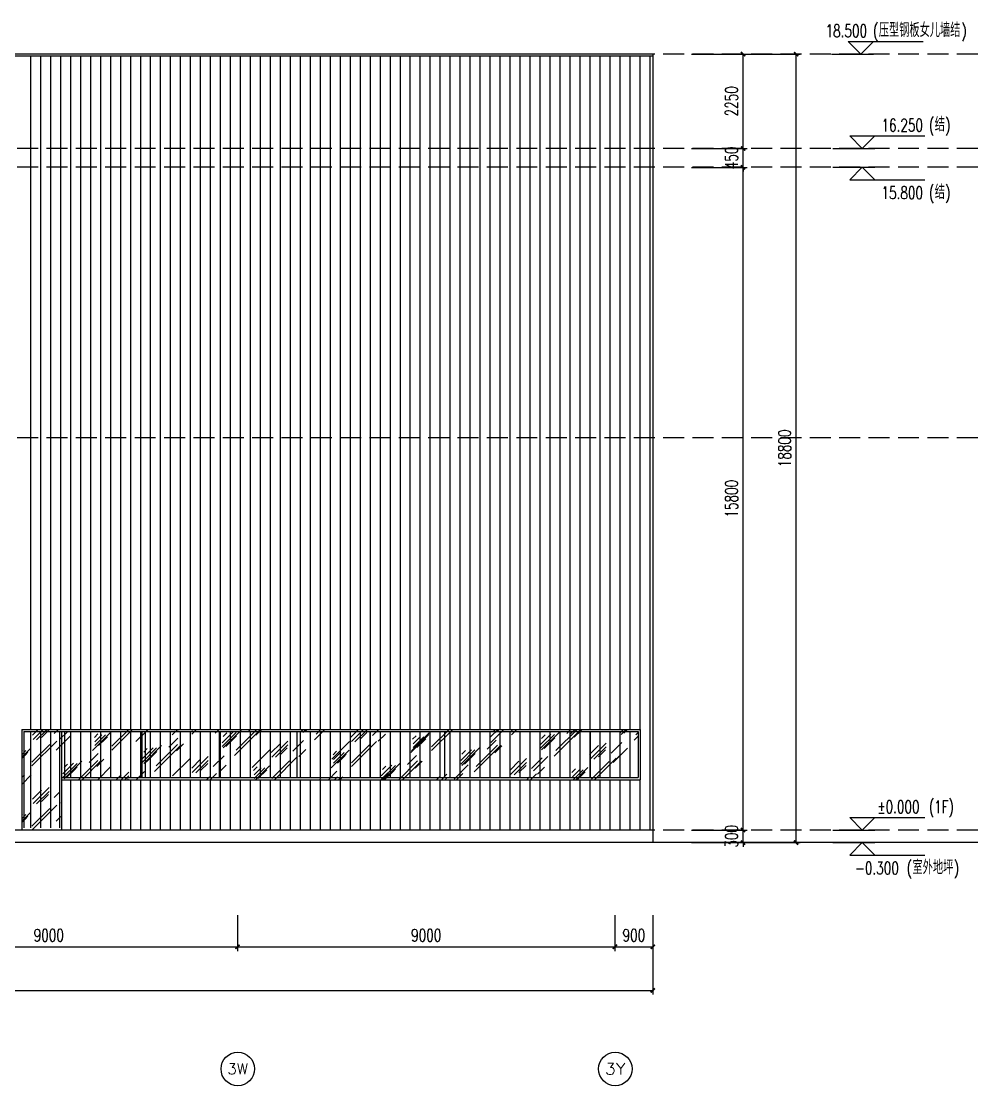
# Model space of a CAD drawing. Extents: x -2377130 to 293730, y -2 to 754590.
# Drawn here: x 153364 to 176168, y 511142 to 536519 of the extents above; entities that cross this region are included whole.
import ezdxf
from ezdxf.enums import TextEntityAlignment as Align

# ---------------------------------------------------------------- set-up
doc = ezdxf.new("R2010")
doc.units = 0
doc.header["$LTSCALE"] = 1000
doc.header["$MEASUREMENT"] = 0
doc.linetypes.add('__DASH', pattern=[0.35, 0.25, -0.1])
doc.linetypes.add('DOTE', pattern=[2.42, 2, -0.2, 0.02, -0.2])
doc.layers.get('Defpoints').update_dxf_attribs({"color": 210})
for name, color, linetype in [('A-AXIS-D', 1, 'Continuous'), ('A-AXIS-DOTE', 14, 'DOTE'), ('A-HATCH-2', 251, 'Continuous'), ('A-LIN-V', 9, 'Continuous'), ('A-WINDOW', 140, 'Continuous'), ('AS-WALL', 40, 'Continuous'), ('DIM_ELEV', 3, 'Continuous'), ('PUB_TEXT', 7, 'Continuous')]:
    doc.layers.add(name, color=color, linetype=linetype)
doc.layers.add('A-WALL-HATCH', color=8, linetype='Continuous', lineweight=13)
doc.layers.add('A-加建区域', color=47, linetype='Continuous', plot=False)
doc.styles.add('_TCH_AXIS', font='COMPLEX', dxfattribs={"bigfont": 'GBCBIG'})
doc.styles.add('_TCH_DIM', font='SIMPLEX', dxfattribs={"bigfont": 'GBCBIG'})
doc.styles.add('_TCH_DIM_T3', font='SIMPLEX', dxfattribs={"width": 0.705882, "bigfont": 'GBCBIG'})
doc.dimstyles.new('_TCH_ARCH&&100', dxfattribs={"dimtxt": 297.5, "dimasz": 100, "dimexe": 100, "dimexo": 100, "dimgap": 126.25, "dimtad": 1, "dimdec": 0, "dimzin": 0, "dimdsep": 46, "dimtxsty": '_TCH_DIM_T3', "dimblk": 'ARCHTICK', "dimcen": 0.09, "dimclrt": 7, "dimazin": 2, "dimtfac": 1, "dimtdec": 0, "dimtix": 1, "dimtmove": 2, "dimatfit": 3, "dimfxl": 0, "dimtolj": 1, "dimtzin": 0, "dimarcsym": 0})

# ---------------------------------------------------------------- blocks, each defined once
blk = doc.blocks.new('_ArchTick')
at = {"color": 0, "linetype": 'ByBlock', "const_width": 0.4}
blk.add_lwpolyline([(-0.5, -0.5), (0.5, 0.5)], dxfattribs=at)
blk = doc.blocks.new('*D1902')
at = {"layer": 'A-AXIS-D', "color": 0, "lineweight": -2}
for p, q in [((170605, 535737), (171938, 535737)), ((171838, 516937), (171838, 535737)), ((170605, 516937), (171938, 516937))]:
    blk.add_line(p, q, dxfattribs=at)
at = {"layer": 'Defpoints', "color": 0}
for p in [(170505, 535737), (171838, 535737), (170505, 516937)]:
    blk.add_point(p, dxfattribs=at)
at = {"layer": 'A-AXIS-D', "color": 0, "lineweight": -2, "xscale": 100, "yscale": 100, "zscale": 100}
for p, rotation in [((171838, 535737), 90), ((171838, 516937), 270)]:
    blk.add_blockref('_ArchTick', p, dxfattribs=dict(at, rotation=rotation))
at = {"layer": 'A-AXIS-D', "color": 7, "insert": (171563, 526337), "char_height": 297.5, "attachment_point": 5, "rotation": 90, "style": '_TCH_DIM_T3'}
blk.add_mtext('\\A1;18800', dxfattribs=at)
blk = doc.blocks.new('*D1901')
at = {"layer": 'A-AXIS-D', "color": 0, "lineweight": -2}
for p, q in [((169340, 517237), (170673, 517237)), ((170573, 517237), (170573, 517337)), ((170573, 516937), (170573, 517237)), ((169340, 516937), (170673, 516937)), ((170573, 516937), (170573, 516837))]:
    blk.add_line(p, q, dxfattribs=at)
at = {"layer": 'Defpoints', "color": 0}
for p in [(169240, 517237), (170573, 517237), (169240, 516937)]:
    blk.add_point(p, dxfattribs=at)
at = {"layer": 'A-AXIS-D', "color": 0, "lineweight": -2, "xscale": 100, "yscale": 100, "zscale": 100}
for p, rotation in [((170573, 517237), 270), ((170573, 516937), 90)]:
    blk.add_blockref('_ArchTick', p, dxfattribs=dict(at, rotation=rotation))
at = {"layer": 'A-AXIS-D', "color": 7, "insert": (170298, 517087), "char_height": 297.5, "attachment_point": 5, "rotation": 90, "style": '_TCH_DIM_T3'}
blk.add_mtext('\\A1;300', dxfattribs=at)
blk = doc.blocks.new('*D1900')
at = {"layer": 'A-AXIS-D', "color": 0, "lineweight": -2}
for p, q in [((169340, 533037), (170673, 533037)), ((170573, 517237), (170573, 533037)), ((169340, 517237), (170673, 517237))]:
    blk.add_line(p, q, dxfattribs=at)
at = {"layer": 'Defpoints', "color": 0}
for p in [(169240, 533037), (170573, 533037), (169240, 517237)]:
    blk.add_point(p, dxfattribs=at)
at = {"layer": 'A-AXIS-D', "color": 0, "lineweight": -2, "xscale": 100, "yscale": 100, "zscale": 100}
for p, rotation in [((170573, 533037), 90), ((170573, 517237), 270)]:
    blk.add_blockref('_ArchTick', p, dxfattribs=dict(at, rotation=rotation))
at = {"layer": 'A-AXIS-D', "color": 7, "insert": (170298, 525137), "char_height": 297.5, "attachment_point": 5, "rotation": 90, "style": '_TCH_DIM_T3'}
blk.add_mtext('\\A1;15800', dxfattribs=at)
blk = doc.blocks.new('*D1899')
at = {"layer": 'A-AXIS-D', "color": 0, "lineweight": -2}
for p, q in [((169340, 533487), (170673, 533487)), ((170573, 533487), (170573, 533587)), ((170573, 533037), (170573, 533487)), ((169340, 533037), (170673, 533037)), ((170573, 533037), (170573, 532937))]:
    blk.add_line(p, q, dxfattribs=at)
at = {"layer": 'Defpoints', "color": 0}
for p in [(169240, 533487), (170573, 533487), (169240, 533037)]:
    blk.add_point(p, dxfattribs=at)
at = {"layer": 'A-AXIS-D', "color": 0, "lineweight": -2, "xscale": 100, "yscale": 100, "zscale": 100}
for p, rotation in [((170573, 533487), 270), ((170573, 533037), 90)]:
    blk.add_blockref('_ArchTick', p, dxfattribs=dict(at, rotation=rotation))
at = {"layer": 'A-AXIS-D', "color": 7, "insert": (170298, 533262), "char_height": 297.5, "attachment_point": 5, "rotation": 90, "style": '_TCH_DIM_T3'}
blk.add_mtext('\\A1;450', dxfattribs=at)
blk = doc.blocks.new('*D1898')
at = {"layer": 'A-AXIS-D', "color": 0, "lineweight": -2}
for p, q in [((169340, 535737), (170673, 535737)), ((170573, 533487), (170573, 535737)), ((169340, 533487), (170673, 533487))]:
    blk.add_line(p, q, dxfattribs=at)
at = {"layer": 'Defpoints', "color": 0}
for p in [(169240, 535737), (170573, 535737), (169240, 533487)]:
    blk.add_point(p, dxfattribs=at)
at = {"layer": 'A-AXIS-D', "color": 0, "lineweight": -2, "xscale": 100, "yscale": 100, "zscale": 100}
for p, rotation in [((170573, 535737), 90), ((170573, 533487), 270)]:
    blk.add_blockref('_ArchTick', p, dxfattribs=dict(at, rotation=rotation))
at = {"layer": 'A-AXIS-D', "color": 7, "insert": (170298, 534612), "char_height": 297.5, "attachment_point": 5, "rotation": 90, "style": '_TCH_DIM_T3'}
blk.add_mtext('\\A1;2250', dxfattribs=at)
blk = doc.blocks.new('*D1877')
at = {"layer": 'A-AXIS-D', "color": 0, "lineweight": -2}
for p, q in [((-17281, 515211), (-17281, 513313)), ((168419, 515211), (168419, 513313)), ((-17281, 513413), (168419, 513413))]:
    blk.add_line(p, q, dxfattribs=at)
at = {"layer": 'Defpoints', "color": 0}
for p in [(-17281, 515311), (168419, 515311), (168419, 513413)]:
    blk.add_point(p, dxfattribs=at)
at = {"layer": 'A-AXIS-D', "color": 0, "lineweight": -2, "xscale": 100, "yscale": 100, "zscale": 100, "rotation": 180}
blk.add_blockref('_ArchTick', (-17281, 513413), dxfattribs=at)
at = {"layer": 'A-AXIS-D', "color": 0, "lineweight": -2, "xscale": 100, "yscale": 100, "zscale": 100}
blk.add_blockref('_ArchTick', (168419, 513413), dxfattribs=at)
at = {"layer": 'A-AXIS-D', "color": 7, "insert": (75569, 513688), "char_height": 297.5, "attachment_point": 5, "style": '_TCH_DIM_T3'}
blk.add_mtext('\\A1;185700', dxfattribs=at)
blk = doc.blocks.new('*D1876')
at = {"layer": 'A-AXIS-D', "color": 0, "lineweight": -2}
for p, q in [((167519, 515211), (167519, 514353)), ((168419, 515211), (168419, 514353)), ((167519, 514453), (168419, 514453))]:
    blk.add_line(p, q, dxfattribs=at)
at = {"layer": 'Defpoints', "color": 0}
for p in [(167519, 515311), (168419, 515311), (168419, 514453)]:
    blk.add_point(p, dxfattribs=at)
at = {"layer": 'A-AXIS-D', "color": 0, "lineweight": -2, "xscale": 100, "yscale": 100, "zscale": 100, "rotation": 180}
blk.add_blockref('_ArchTick', (167519, 514453), dxfattribs=at)
at = {"layer": 'A-AXIS-D', "color": 0, "lineweight": -2, "xscale": 100, "yscale": 100, "zscale": 100}
blk.add_blockref('_ArchTick', (168419, 514453), dxfattribs=at)
at = {"layer": 'A-AXIS-D', "color": 7, "insert": (167969, 514728), "char_height": 297.5, "attachment_point": 5, "style": '_TCH_DIM_T3'}
blk.add_mtext('\\A1;900', dxfattribs=at)
blk = doc.blocks.new('*D1875')
at = {"layer": 'A-AXIS-D', "color": 0, "lineweight": -2}
for p, q in [((158519, 515211), (158519, 514353)), ((167519, 515211), (167519, 514353)), ((158519, 514453), (167519, 514453))]:
    blk.add_line(p, q, dxfattribs=at)
at = {"layer": 'Defpoints', "color": 0}
for p in [(158519, 515311), (167519, 515311), (167519, 514453)]:
    blk.add_point(p, dxfattribs=at)
at = {"layer": 'A-AXIS-D', "color": 0, "lineweight": -2, "xscale": 100, "yscale": 100, "zscale": 100, "rotation": 180}
blk.add_blockref('_ArchTick', (158519, 514453), dxfattribs=at)
at = {"layer": 'A-AXIS-D', "color": 0, "lineweight": -2, "xscale": 100, "yscale": 100, "zscale": 100}
blk.add_blockref('_ArchTick', (167519, 514453), dxfattribs=at)
at = {"layer": 'A-AXIS-D', "color": 7, "insert": (163019, 514728), "char_height": 297.5, "attachment_point": 5, "style": '_TCH_DIM_T3'}
blk.add_mtext('\\A1;9000', dxfattribs=at)
blk = doc.blocks.new('*D1874')
at = {"layer": 'A-AXIS-D', "color": 0, "lineweight": -2}
for p, q in [((149519, 515211), (149519, 514353)), ((158519, 515211), (158519, 514353)), ((149519, 514453), (158519, 514453))]:
    blk.add_line(p, q, dxfattribs=at)
at = {"layer": 'Defpoints', "color": 0}
for p in [(149519, 515311), (158519, 515311), (158519, 514453)]:
    blk.add_point(p, dxfattribs=at)
at = {"layer": 'A-AXIS-D', "color": 0, "lineweight": -2, "xscale": 100, "yscale": 100, "zscale": 100, "rotation": 180}
blk.add_blockref('_ArchTick', (149519, 514453), dxfattribs=at)
at = {"layer": 'A-AXIS-D', "color": 0, "lineweight": -2, "xscale": 100, "yscale": 100, "zscale": 100}
blk.add_blockref('_ArchTick', (158519, 514453), dxfattribs=at)
at = {"layer": 'A-AXIS-D', "color": 7, "insert": (154019, 514728), "char_height": 297.5, "attachment_point": 5, "style": '_TCH_DIM_T3'}
blk.add_mtext('\\A1;9000', dxfattribs=at)

msp = doc.modelspace()

# ---------------------------------------------------------------- linework, layer by layer
at = {"layer": 'A-AXIS-D', "color": 8}
for centre in [(158525.6, 511541.7), (167525.6, 511541.7)]:
    msp.add_circle(centre, 400, dxfattribs=at)
at = {"layer": 'A-AXIS-DOTE', "color": 8, "linetype": '__DASH', "ltscale": 2}
for p, q in [((176167.5, 535737.5), (-23524.5, 535737.5)), ((176167.5, 533487.5), (-23524.5, 533487.5)), ((176167.5, 533037.5), (-23524.5, 533037.5)), ((176167.5, 517237.5), (-23524.5, 517237.5))]:
    msp.add_line(p, q, dxfattribs=at)
at = {"layer": 'A-HATCH-2', "color": 8, "linetype": 'Continuous'}
for p, q in [((153590.6, 519637.5), (153590.6, 535687.5)), ((153828.8, 519637.5), (153828.8, 535687.5)), ((154066.9, 519637.5), (154066.9, 535687.5)), ((154305, 519637.5), (154305, 535687.5)), ((154543.1, 519637.5), (154543.1, 535687.5)), ((154781.2, 519637.5), (154781.2, 535687.5)), ((155019.4, 519637.5), (155019.4, 535687.5)), ((155257.5, 519637.5), (155257.5, 535687.5)), ((155495.6, 519637.5), (155495.6, 535687.5)), ((155733.8, 519637.5), (155733.8, 535687.5)), ((155971.9, 519637.5), (155971.9, 535687.5)), ((156210, 519637.5), (156210, 535687.5)), ((156448.1, 519637.5), (156448.1, 535687.5)), ((156686.2, 519637.5), (156686.2, 535687.5)), ((156924.4, 519637.5), (156924.4, 535687.5)), ((157162.5, 519637.5), (157162.5, 535687.5)), ((157400.6, 519637.5), (157400.6, 535687.5)), ((157638.8, 519637.5), (157638.8, 535687.5)), ((157876.9, 519637.5), (157876.9, 535687.5)), ((158115, 519637.5), (158115, 535687.5)), ((158353.1, 519637.5), (158353.1, 535687.5)), ((158591.2, 519637.5), (158591.2, 535687.5)), ((158829.4, 519637.5), (158829.4, 535687.5)), ((159067.5, 519637.5), (159067.5, 535687.5)), ((159305.6, 519637.5), (159305.6, 535687.5)), ((159543.8, 519637.5), (159543.8, 535687.5)), ((159781.9, 519637.5), (159781.9, 535687.5)), ((160020, 519637.5), (160020, 535687.5)), ((160258.1, 519637.5), (160258.1, 535687.5)), ((160496.2, 519637.5), (160496.2, 535687.5)), ((160734.4, 519637.5), (160734.4, 535687.5)), ((160972.5, 519637.5), (160972.5, 535687.5)), ((161210.6, 519637.5), (161210.6, 535687.5)), ((161448.8, 519637.5), (161448.8, 535687.5)), ((161686.9, 519637.5), (161686.9, 535687.5)), ((161925, 519637.5), (161925, 535687.5)), ((162163.1, 519637.5), (162163.1, 535687.5)), ((162401.2, 519637.5), (162401.2, 535687.5)), ((162639.4, 519637.5), (162639.4, 535687.5)), ((162877.5, 519637.5), (162877.5, 535687.5)), ((163115.6, 519637.5), (163115.6, 535687.5)), ((163353.8, 519637.5), (163353.8, 535687.5)), ((163591.9, 519637.5), (163591.9, 535687.5)), ((163830, 519637.5), (163830, 535687.5)), ((164068.1, 519637.5), (164068.1, 535687.5)), ((164306.2, 519637.5), (164306.2, 535687.5)), ((164544.4, 519637.5), (164544.4, 535687.5)), ((164782.5, 519637.5), (164782.5, 535687.5)), ((165020.6, 519637.5), (165020.6, 535687.5)), ((165258.8, 519637.5), (165258.8, 535687.5)), ((165496.9, 519637.5), (165496.9, 535687.5)), ((165735, 519637.5), (165735, 535687.5)), ((165973.1, 519637.5), (165973.1, 535687.5)), ((166211.2, 519637.5), (166211.2, 535687.5)), ((166449.4, 519637.5), (166449.4, 535687.5)), ((166687.5, 519637.5), (166687.5, 535687.5)), ((166925.6, 519637.5), (166925.6, 535687.5)), ((167163.8, 519637.5), (167163.8, 535687.5)), ((167401.9, 519637.5), (167401.9, 535687.5)), ((167640, 519637.5), (167640, 535687.5)), ((167878.1, 519637.5), (167878.1, 535687.5)), ((168116.2, 519637.5), (168116.2, 535687.5)), ((168354.4, 517237.5), (168354.4, 535687.5)), ((153590.6, 517287.5), (153590.6, 519587.5)), ((153828.8, 517287.5), (153828.8, 519587.5)), ((154066.9, 517287.5), (154066.9, 519587.5)), ((154543.1, 518487.5), (154543.1, 519587.5)), ((154781.2, 518487.5), (154781.2, 519587.5)), ((155019.4, 518487.5), (155019.4, 519587.5)), ((155257.5, 518487.5), (155257.5, 519587.5)), ((155495.6, 518487.5), (155495.6, 519587.5)), ((155733.8, 518487.5), (155733.8, 519587.5)), ((155971.9, 518487.5), (155971.9, 519587.5)), ((156210, 518487.5), (156210, 519587.5)), ((156448.1, 518487.5), (156448.1, 519587.5)), ((156686.2, 518487.5), (156686.2, 519587.5)), ((156924.4, 518487.5), (156924.4, 519587.5)), ((157162.5, 518487.5), (157162.5, 519587.5)), ((157400.6, 518487.5), (157400.6, 519587.5)), ((157638.8, 518487.5), (157638.8, 519587.5)), ((157876.9, 518487.5), (157876.9, 519587.5)), ((158115, 518487.5), (158115, 519587.5)), ((158353.1, 518487.5), (158353.1, 519587.5)), ((158591.2, 518487.5), (158591.2, 519587.5)), ((158829.4, 518487.5), (158829.4, 519587.5)), ((159067.5, 518487.5), (159067.5, 519587.5)), ((159305.6, 518487.5), (159305.6, 519587.5)), ((159543.8, 518487.5), (159543.8, 519587.5)), ((159781.9, 518487.5), (159781.9, 519587.5)), ((160020, 518487.5), (160020, 519587.5)), ((160258.1, 518487.5), (160258.1, 519587.5)), ((160496.2, 518487.5), (160496.2, 519587.5)), ((160734.4, 518487.5), (160734.4, 519587.5)), ((160972.5, 518487.5), (160972.5, 519587.5)), ((161210.6, 518487.5), (161210.6, 519587.5)), ((161448.8, 518487.5), (161448.8, 519587.5)), ((161686.9, 518487.5), (161686.9, 519587.5)), ((161925, 518487.5), (161925, 519587.5)), ((162163.1, 518487.5), (162163.1, 519587.5)), ((162401.2, 518487.5), (162401.2, 519587.5)), ((162639.4, 518487.5), (162639.4, 519587.5)), ((162877.5, 518487.5), (162877.5, 519587.5)), ((163115.6, 518487.5), (163115.6, 519587.5)), ((163353.8, 518487.5), (163353.8, 519587.5)), ((163591.9, 518487.5), (163591.9, 519587.5)), ((163830, 518487.5), (163830, 519587.5)), ((164068.1, 518487.5), (164068.1, 519587.5)), ((164306.2, 518487.5), (164306.2, 519587.5)), ((164544.4, 518487.5), (164544.4, 519587.5)), ((164782.5, 518487.5), (164782.5, 519587.5)), ((165020.6, 518487.5), (165020.6, 519587.5)), ((165258.8, 518487.5), (165258.8, 519587.5)), ((165496.9, 518487.5), (165496.9, 519587.5)), ((165735, 518487.5), (165735, 519587.5)), ((165973.1, 518487.5), (165973.1, 519587.5)), ((166211.2, 518487.5), (166211.2, 519587.5)), ((166449.4, 518487.5), (166449.4, 519587.5)), ((166687.5, 518487.5), (166687.5, 519587.5)), ((166925.6, 518487.5), (166925.6, 519587.5)), ((167163.8, 518487.5), (167163.8, 519587.5)), ((167401.9, 518487.5), (167401.9, 519587.5)), ((167640, 518487.5), (167640, 519587.5)), ((167878.1, 518487.5), (167878.1, 519587.5)), ((154543.1, 517237.5), (154543.1, 518437.5)), ((154781.2, 517237.5), (154781.2, 518437.5)), ((155019.4, 517237.5), (155019.4, 518437.5)), ((155257.5, 517237.5), (155257.5, 518437.5)), ((155495.6, 517237.5), (155495.6, 518437.5)), ((155733.8, 517237.5), (155733.8, 518437.5)), ((155971.9, 517237.5), (155971.9, 518437.5)), ((156210, 517237.5), (156210, 518437.5)), ((156448.1, 517237.5), (156448.1, 518437.5)), ((156686.2, 517237.5), (156686.2, 518437.5)), ((156924.4, 517237.5), (156924.4, 518437.5)), ((157162.5, 517237.5), (157162.5, 518437.5)), ((157400.6, 517237.5), (157400.6, 518437.5)), ((157638.8, 517237.5), (157638.8, 518437.5)), ((157876.9, 517237.5), (157876.9, 518437.5)), ((158115, 517237.5), (158115, 518437.5)), ((158353.1, 517237.5), (158353.1, 518437.5)), ((158591.2, 517237.5), (158591.2, 518437.5)), ((158829.4, 517237.5), (158829.4, 518437.5)), ((159067.5, 517237.5), (159067.5, 518437.5)), ((159305.6, 517237.5), (159305.6, 518437.5)), ((159543.8, 517237.5), (159543.8, 518437.5)), ((159781.9, 517237.5), (159781.9, 518437.5)), ((160020, 517237.5), (160020, 518437.5)), ((160258.1, 517237.5), (160258.1, 518437.5)), ((160496.2, 517237.5), (160496.2, 518437.5)), ((160734.4, 517237.5), (160734.4, 518437.5)), ((160972.5, 517237.5), (160972.5, 518437.5)), ((161210.6, 517237.5), (161210.6, 518437.5)), ((161448.8, 517237.5), (161448.8, 518437.5)), ((161686.9, 517237.5), (161686.9, 518437.5)), ((161925, 517237.5), (161925, 518437.5)), ((162163.1, 517237.5), (162163.1, 518437.5)), ((162401.2, 517237.5), (162401.2, 518437.5)), ((162639.4, 517237.5), (162639.4, 518437.5)), ((162877.5, 517237.5), (162877.5, 518437.5)), ((163115.6, 517237.5), (163115.6, 518437.5)), ((163353.8, 517237.5), (163353.8, 518437.5)), ((163591.9, 517237.5), (163591.9, 518437.5)), ((163830, 517237.5), (163830, 518437.5)), ((164068.1, 517237.5), (164068.1, 518437.5)), ((164306.2, 517237.5), (164306.2, 518437.5)), ((164544.4, 517237.5), (164544.4, 518437.5)), ((164782.5, 517237.5), (164782.5, 518437.5)), ((165020.6, 517237.5), (165020.6, 518437.5)), ((165258.8, 517237.5), (165258.8, 518437.5)), ((165496.9, 517237.5), (165496.9, 518437.5)), ((165735, 517237.5), (165735, 518437.5)), ((165973.1, 517237.5), (165973.1, 518437.5)), ((166211.2, 517237.5), (166211.2, 518437.5)), ((166449.4, 517237.5), (166449.4, 518437.5)), ((166687.5, 517237.5), (166687.5, 518437.5)), ((166925.6, 517237.5), (166925.6, 518437.5)), ((167163.8, 517237.5), (167163.8, 518437.5)), ((167401.9, 517237.5), (167401.9, 518437.5)), ((167640, 517237.5), (167640, 518437.5)), ((167878.1, 517237.5), (167878.1, 518437.5)), ((168116.2, 517237.5), (168116.2, 518437.5))]:
    msp.add_line(p, q, dxfattribs=at)
at = {"layer": 'A-LIN-V', "color": 8}
for p, q in [((168419.3, 535737.5), (-17180.7, 535737.5)), ((168419.3, 535737.5), (168419.3, 516937.5)), ((168419.3, 535687.5), (-17180.7, 535687.5)), ((168419.3, 517237.5), (-17280.7, 517237.5))]:
    msp.add_line(p, q, dxfattribs=at)
at = {"layer": 'A-WALL-HATCH', "color": 8, "linetype": 'Continuous'}
for p, q in [((153632.6, 519501.6), (153768.4, 519637.5)), ((153645, 519394.1), (153888.4, 519637.5)), ((153729.9, 519388.9), (153978.4, 519637.5)), ((153844.7, 519443.8), (154014.4, 519613.5)), ((154147.7, 519536.8), (154248.4, 519637.5)), ((154195.3, 519144.7), (154534.7, 519484.1)), ((154285.4, 519404.4), (154455.1, 519574.1)), ((155063.3, 519135), (155487.5, 519559.2)), ((155105.7, 519447.4), (155190.6, 519532.2)), ((155118.1, 519339.8), (155287.8, 519509.5)), ((155118.1, 519249.8), (155372.7, 519504.4)), ((155522, 519233.7), (155925.8, 519637.5)), ((155522, 519143.7), (156015.8, 519637.5)), ((156092.7, 519345), (156385.2, 519637.5)), ((156960.6, 519505), (157093.1, 519637.5)), ((157015.5, 519619.8), (157033.1, 519637.5)), ((157105.5, 519619.9), (157123.1, 519637.5)), ((157427.9, 519612.2), (157453.1, 519637.5)), ((157427.9, 519522.2), (157543.1, 519637.5)), ((157990, 519545.3), (158082.2, 519637.5)), ((158149.2, 519316.2), (158403.7, 519570.7)), ((158149.2, 519226.2), (158488.6, 519565.6)), ((158179.2, 519196.2), (158603.4, 519620.4)), ((158179.2, 519466.2), (158264, 519551)), ((158239.2, 519226.2), (158493.8, 519480.8)), ((158446.1, 519013.1), (159070.5, 519637.5)), ((158488.6, 519145.6), (158980.5, 519637.5)), ((158779.2, 519586.2), (158830.5, 519637.5)), ((158959.2, 519496.2), (159100.5, 519637.5)), ((160046.5, 519596.2), (160087.8, 519637.5)), ((160076.5, 519566.2), (160147.8, 519637.5)), ((160136.6, 519596.2), (160177.8, 519637.5)), ((160352, 519391.6), (160597.8, 519637.5)), ((160394.4, 519524.1), (160507.8, 519637.5)), ((161222.1, 519454.4), (161405.2, 519637.5)), ((161234.5, 519346.8), (161525.2, 519637.5)), ((161319.3, 519341.6), (161615.2, 519637.5)), ((161434.2, 519396.5), (161603.9, 519566.2)), ((161737.2, 519489.5), (161885.2, 519637.5)), ((161874.8, 519357.1), (162044.5, 519526.8)), ((162652.7, 519087.7), (163077, 519511.9)), ((162663.9, 519128), (163088.2, 519552.2)), ((162695.2, 519400.1), (162780, 519485)), ((163145.5, 519220.4), (163562.5, 519637.5)), ((163145.5, 519130.4), (163652.5, 519637.5)), ((164550.1, 519457.7), (164729.9, 519637.5)), ((164561.3, 519328.3), (164870.4, 519637.5)), ((164605, 519572.6), (164669.9, 519637.5)), ((164695, 519572.6), (164759.9, 519637.5)), ((165051.3, 519598.9), (165089.9, 519637.5)), ((165051.3, 519508.9), (165179.9, 519637.5)), ((165738.6, 519268.9), (165993.2, 519523.4)), ((165738.6, 519178.9), (166078.1, 519518.3)), ((165768.6, 519148.9), (166192.9, 519573.2)), ((165768.6, 519418.9), (165853.5, 519503.7)), ((166069.5, 518999.8), (166705.9, 519636.2)), ((166112, 519132.2), (166617.2, 519637.5)), ((166368.6, 519538.9), (166467.2, 519637.5)), ((166458.6, 519528.6), (166567.5, 519637.5)), ((166548.7, 519448.9), (166718.4, 519618.6)), ((167636, 519548.9), (167724.6, 519637.5)), ((167666, 519518.9), (167784.6, 519637.5)), ((167726.1, 519548.9), (167814.6, 519637.5)), ((168017.8, 519510.7), (168069.3, 519562.2)), ((153616.2, 518765.2), (154210.2, 519359.2)), ((153616.2, 518855.2), (154040.5, 519279.5)), ((155208.2, 519249.9), (155420.3, 519462)), ((155298.2, 519339.9), (155383, 519424.7)), ((156281.8, 518826.2), (156706.1, 519250.4)), ((156540.3, 518634.6), (157176.7, 519271)), ((156582.7, 518767), (157091.8, 519276.2)), ((156881.8, 519216.2), (157093.9, 519428.3)), ((157061.9, 519126.2), (157231.6, 519295.9)), ((158329.2, 519316.2), (158456.5, 519443.5)), ((159324.7, 519084.3), (159536.8, 519296.5)), ((159337.1, 518976.8), (159719, 519358.6)), ((159422, 518971.6), (159719, 519268.6)), ((159839.8, 519119.5), (160094.4, 519374)), ((160766.5, 518927.7), (161190.8, 519351.9)), ((161239.6, 518751.9), (161833.6, 519345.9)), ((161239.6, 518841.9), (161663.9, 519266.2)), ((162707.6, 519292.5), (162877.3, 519462.2)), ((162707.6, 519202.5), (162962.1, 519457.1)), ((162797.6, 519202.6), (163009.8, 519414.7)), ((162887.6, 519292.6), (162972.5, 519377.4)), ((164163.7, 518621.3), (164800.1, 519257.7)), ((164206.1, 518753.7), (164715.2, 519262.8)), ((164471.3, 519168.9), (164683.4, 519381)), ((164651.3, 519078.9), (164821, 519248.6)), ((165828.7, 519178.9), (166083.2, 519433.5)), ((165918.7, 519268.9), (166046, 519396.2)), ((166914.2, 519037.1), (167126.3, 519249.2)), ((166926.6, 518929.5), (167308.4, 519311.3)), ((167429.3, 519072.2), (167683.9, 519326.8)), ((167975.4, 519378.3), (168069.3, 519472.2)), ((153374.7, 518973.8), (153590.2, 519189.2)), ((153374.7, 519123.8), (153390.5, 519139.5)), ((153374.7, 519033.8), (153475.3, 519134.4)), ((153374.7, 518943.8), (153522.9, 519092)), ((153400.8, 518969.8), (153485.7, 519054.7)), ((154984.4, 518846.1), (155196.6, 519058.3)), ((156251.8, 518946.2), (156506.4, 519200.7)), ((156251.8, 518856.2), (156591.2, 519195.6)), ((156281.8, 519096.2), (156366.7, 519181)), ((156341.9, 518856.2), (156596.4, 519110.8)), ((156431.9, 518946.2), (156559.1, 519073.5)), ((157439.8, 518606.8), (157821.6, 518988.6)), ((157942.5, 518749.5), (158197, 519004)), ((158869.2, 518727.4), (159293.4, 519151.6)), ((159536.8, 519026.5), (159706.5, 519196.2)), ((159977.5, 518987.1), (160147.2, 519156.8)), ((160755.4, 518717.7), (161179.6, 519141.9)), ((160797.8, 519030.1), (160882.7, 519114.9)), ((160810.2, 518922.5), (160979.9, 519092.2)), ((160810.2, 518832.5), (161064.8, 519087.1)), ((160900.3, 518832.6), (161112.4, 519044.7)), ((160990.3, 518922.6), (161075.1, 519007.4)), ((162573.9, 518798.9), (162786, 519011)), ((163841.3, 518898.9), (164095.8, 519153.4)), ((163841.3, 518808.9), (164180.7, 519148.3)), ((163871.3, 518778.9), (164295.5, 519203.1)), ((163871.3, 519048.9), (163956.1, 519133.7)), ((163931.3, 518808.9), (164185.9, 519063.5)), ((164021.3, 518898.9), (164148.6, 519026.2)), ((165579.5, 518649.5), (165918.9, 518988.9)), ((167011.4, 518924.3), (167308.4, 519221.3)), ((167126.3, 518979.2), (167296, 519148.9)), ((167476.9, 518849.8), (167816.3, 519189.2)), ((167566.9, 518939.8), (167736.6, 519109.5)), ((154354.4, 518576.1), (154609, 518830.7)), ((154354.4, 518486.1), (154693.9, 518825.6)), ((154384.4, 518456.1), (154808.7, 518880.4)), ((154384.4, 518726.1), (154469.3, 518811)), ((154444.5, 518486.2), (154699, 518740.7)), ((154725.8, 518437.5), (155186, 518897.7)), ((154815.8, 518437.5), (155270.8, 518892.5)), ((155164.5, 518756.2), (155334.2, 518925.9)), ((155185.2, 518437.5), (155498.7, 518751)), ((156971.8, 518527), (157396.1, 518951.3)), ((157427.3, 518714.3), (157639.5, 518926.5)), ((157524.6, 518601.6), (157821.6, 518898.6)), ((157639.5, 518656.5), (157809.2, 518826.2)), ((158080.1, 518617.1), (158249.8, 518786.8)), ((158900.4, 518660.1), (158985.3, 518744.9)), ((158912.9, 518552.5), (159082.6, 518722.2)), ((158912.9, 518462.5), (159167.4, 518717.1)), ((158947.8, 518437.5), (159282.3, 518771.9)), ((159333.7, 518463.4), (159758, 518887.7)), ((159397.8, 518437.5), (159927.7, 518967.4)), ((161943.9, 518528.9), (162198.5, 518783.4)), ((161943.9, 518438.9), (162283.3, 518778.3)), ((161973.9, 518678.9), (162058.8, 518763.7)), ((162002.5, 518437.5), (162398.2, 518833.1)), ((162362.5, 518437.5), (162809.4, 518884.3)), ((162452.5, 518437.5), (162894.2, 518879.2)), ((162754, 518708.9), (162923.7, 518878.6)), ((163682.1, 518449.2), (164021.6, 518788.6)), ((165016.8, 518667), (165228.9, 518879.2)), ((165029.2, 518559.5), (165411.1, 518941.3)), ((165114.1, 518554.3), (165411.1, 518851.3)), ((165228.9, 518609.2), (165398.6, 518778.9)), ((165531.9, 518702.2), (165786.5, 518956.7)), ((165669.6, 518569.8), (165839.3, 518739.5)), ((166584.6, 518437.5), (166871.7, 518724.6)), ((166957.2, 518450), (167381.4, 518874.3)), ((167034.6, 518437.5), (167551.1, 518954)), ((153374.7, 518493.8), (153436.8, 518555.9)), ((153374.7, 518324.1), (153601.3, 518550.7)), ((154534.5, 518576.2), (154661.8, 518703.5)), ((155623.1, 518437.5), (155742.1, 518556.4)), ((155743.1, 518437.5), (155924.2, 518618.6)), ((155833.1, 518437.5), (155924.2, 518528.6)), ((156103.1, 518437.5), (156299.7, 518634)), ((157780.5, 518437.5), (157852.2, 518509.2)), ((157870.5, 518437.5), (158021.9, 518588.9)), ((159002.9, 518462.5), (159215, 518674.7)), ((159092.9, 518552.5), (159177.8, 518637.4)), ((160475.2, 518437.5), (160500.8, 518463.1)), ((160685.2, 518437.5), (160888.7, 518641)), ((160835.2, 518437.5), (160903.5, 518505.8)), ((160925.2, 518437.5), (160988.4, 518500.7)), ((160955.2, 518437.5), (161026.3, 518508.6)), ((161973.4, 518437.5), (162124.2, 518588.3)), ((162034, 518438.9), (162288.5, 518693.5)), ((162124, 518528.9), (162251.2, 518656.2)), ((163259.9, 518437.5), (163331.6, 518509.2)), ((163379.9, 518437.5), (163513.7, 518571.3)), ((163469.9, 518437.5), (163513.7, 518481.3)), ((163739.9, 518437.5), (163889.1, 518586.7)), ((165417.2, 518437.5), (165475.6, 518495.8)), ((165507.2, 518437.5), (165645.3, 518575.5)), ((166489.9, 518612.8), (166574.8, 518697.6)), ((166502.3, 518505.2), (166672, 518674.9)), ((166524.6, 518437.5), (166756.9, 518669.8)), ((166614.6, 518437.5), (166804.5, 518627.4)), ((166682.4, 518505.3), (166767.2, 518590.1)), ((153645, 517866.7), (154026.9, 518248.6)), ((155893.1, 518437.5), (155911.8, 518456.1)), ((153632.6, 517974.3), (153844.7, 518186.4)), ((153729.9, 517861.6), (154026.9, 518158.6)), ((153844.7, 517916.4), (154014.4, 518086.1)), ((154147.7, 518009.4), (154285.9, 518147.6)), ((153616.2, 517237.9), (154210.2, 517831.9)), ((153616.2, 517327.9), (154040.5, 517752.2)), ((154285.4, 517877.1), (154296.7, 517888.4)), ((153374.7, 517446.4), (153590.2, 517661.9)), ((153374.7, 517596.4), (153390.5, 517612.2)), ((153374.7, 517506.4), (153475.3, 517607)), ((153374.7, 517416.4), (153522.9, 517564.6)), ((153400.8, 517442.5), (153485.7, 517527.3)), ((154195.3, 517447.6), (154310.3, 517562.6))]:
    msp.add_line(p, q, dxfattribs=at)
at = {"layer": 'A-WINDOW', "color": 8}
for p, q in [((153374.7, 519637.5), (153374.7, 517237.5)), ((153374.7, 519637.5), (168119.3, 519637.5)), ((153424.7, 519587.5), (153424.7, 517287.5)), ((153424.7, 519587.5), (168069.3, 519587.5)), ((154273.9, 519587.5), (154273.9, 517287.5)), ((154323.9, 519587.5), (154323.9, 517237.5)), ((154394.2, 519587.5), (154394.2, 518487.5)), ((156234.2, 519587.5), (156234.2, 518487.5)), ((156313.9, 519587.5), (156313.9, 518487.5)), ((158084.2, 519587.5), (158084.2, 518487.5)), ((159934.2, 519587.5), (159934.2, 518487.5)), ((161674.2, 519587.5), (161674.2, 518487.5)), ((163454.2, 519587.5), (163454.2, 518487.5)), ((165254.2, 519587.5), (165254.2, 518487.5)), ((166924.2, 519587.5), (166924.2, 518487.5)), ((168069.3, 519587.5), (168069.3, 518487.5)), ((168119.3, 519637.5), (168119.3, 518437.5)), ((154323.9, 518487.5), (168069.3, 518487.5)), ((154323.9, 518437.5), (168119.3, 518437.5))]:
    msp.add_line(p, q, dxfattribs=at)
at = {"layer": 'A-加建区域', "color": 8, "linetype": '__DASH', "ltscale": 2}
msp.add_line((176167.5, 526587.5), (-23524.5, 526587.5), dxfattribs=at)
at = {"layer": 'AS-WALL', "color": 8}
msp.add_line((176167.5, 516937.5), (-23524.5, 516937.5), dxfattribs=at)
at = {"layer": 'DIM_ELEV', "color": 8}
for p, q in [((173382.7, 535737.5), (173082.7, 536037.5)), ((173082.7, 536037.5), (174870.7, 536037.5)), ((173382.7, 535737.5), (173682.7, 536037.5)), ((172682.7, 535737.5), (173682.7, 535737.5)), ((173414.9, 533487.5), (173114.9, 533787.5)), ((173114.9, 533787.5), (174902.9, 533787.5)), ((173414.9, 533487.5), (173714.9, 533787.5)), ((172714.9, 533487.5), (173714.9, 533487.5)), ((172714.9, 533037.5), (173714.9, 533037.5)), ((173414.9, 533037.5), (173114.9, 532737.5)), ((173414.9, 533037.5), (173714.9, 532737.5)), ((173114.9, 532737.5), (174902.9, 532737.5)), ((173414.9, 517237.5), (173114.9, 517537.5)), ((173114.9, 517537.5), (174902.9, 517537.5)), ((173414.9, 517237.5), (173714.9, 517537.5)), ((172714.9, 517237.5), (173714.9, 517237.5)), ((172714.9, 516937.5), (173714.9, 516937.5)), ((173414.9, 516937.5), (173114.9, 516637.5)), ((173414.9, 516937.5), (173714.9, 516637.5)), ((173114.9, 516637.5), (174902.9, 516637.5))]:
    msp.add_line(p, q, dxfattribs=at)

# ---------------------------------------------------------------- texts
at = {"layer": 'PUB_TEXT', "color": 8, "style": '_TCH_DIM', "width": 0.705882}
for s, p in [('(', (173670, 536142.5)), (')', (175776, 536142.5)), ('18.500', (172540, 536142.5)), ('(', (175002.9, 533892.5)), (')', (175388.6, 533892.5)), ('16.250', (173872.9, 533892.5)), ('15.800', (173872.9, 532282.5)), ('(', (175002.9, 532282.5)), (')', (175388.6, 532282.5)), ('(1F)', (175002.9, 517642.5)), ('%%P0.000', (173772.9, 517642.5)), ('-0.300', (173243.2, 516182.5)), ('(', (174473.2, 516182.5)), (')', (175596.2, 516182.5))]:
    msp.add_text(s, height=297.5, dxfattribs=at).set_placement(p)
at = {"layer": 'PUB_TEXT', "color": 8, "style": '_TCH_DIM'}
for s, height, p in [('压型钢板女儿墙结', 337.59, (173810, 536142.5)), ('结', 337.6, (175142.9, 533892.5)), ('结', 337.6, (175142.9, 532282.5)), ('室外地坪', 337.59, (174613.2, 516182.5))]:
    msp.add_text(s, height=height, dxfattribs=at).set_placement(p)
at = {"layer": 'PUB_TEXT', "color": 8, "style": '_TCH_AXIS'}
for s, height, p, p2 in [('3W', 255.29, (158276.4, 511414.1), (158774.8, 511414.1)), ('3Y', 270.86, (167280.5, 511406.3), (167770.7, 511406.3))]:
    msp.add_text(s, height=height, dxfattribs=at).set_placement(p, p2, align=Align.FIT)

# ---------------------------------------------------------------- dimensions: what is measured, and where the dimension line sits
at = {"layer": 'A-AXIS-D', "color": 8}
for p1, p2, picture, middle in [((169239.7, 533487.5), (169239.7, 535737.5), '*D1898', (170298, 534612.5)), ((170504.7, 516937.5), (170504.7, 535737.5), '*D1902', (171563, 526337.5)), ((169239.7, 533037.5), (169239.7, 533487.5), '*D1899', (170298, 533262.5)), ((169239.7, 517237.5), (169239.7, 533037.5), '*D1900', (170298, 525137.5)), ((169239.7, 516937.5), (169239.7, 517237.5), '*D1901', (170298, 517087.5))]:
    dim = msp.add_aligned_dim(p1=p1, p2=p2, distance=-1333.3, dimstyle='_TCH_ARCH&&100', dxfattribs=at)
    dim.commit()
    dim.dimension.update_dxf_attribs({"geometry": picture, "text_midpoint": middle})
for base, p1, p2, picture, middle in [((168419.3, 513413.4), (-17280.7, 515311.4), (168419.3, 515311.4), '*D1877', (75569.3, 513688.4)), ((158519.3, 514453.4), (149519.3, 515311.4), (158519.3, 515311.4), '*D1874', (154019.3, 514728.4)), ((167519.3, 514453.4), (158519.3, 515311.4), (167519.3, 515311.4), '*D1875', (163019.3, 514728.4)), ((168419.3, 514453.4), (167519.3, 515311.4), (168419.3, 515311.4), '*D1876', (167969.3, 514728.4))]:
    dim = msp.add_linear_dim(base=base, p1=p1, p2=p2, angle=0, dimstyle='_TCH_ARCH&&100', override={"dimgap": 0}, dxfattribs=at)
    dim.commit()
    dim.dimension.update_dxf_attribs({"geometry": picture, "text_midpoint": middle, "dimtype": 161})

doc.saveas('drawing.dxf')
